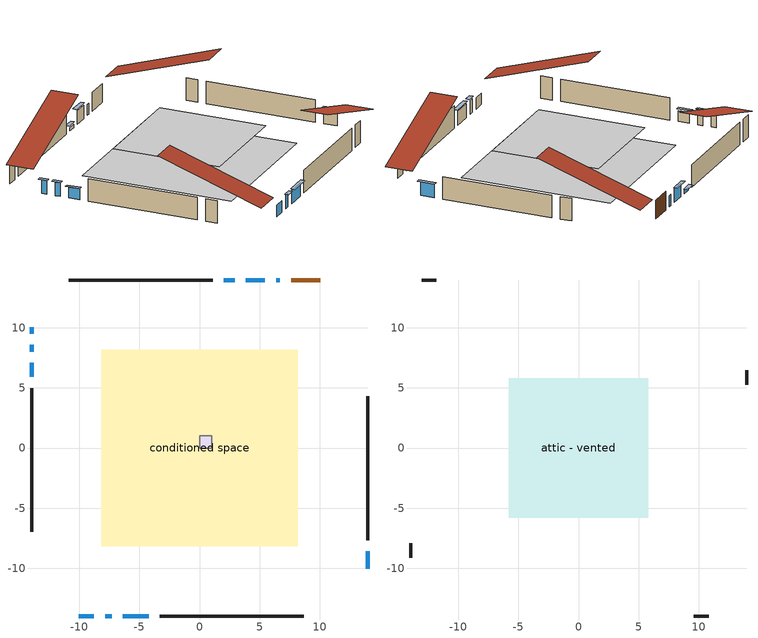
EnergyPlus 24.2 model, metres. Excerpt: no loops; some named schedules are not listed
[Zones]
central ac and furnace airloop ret air zone
 floor adiabatic (AdiabaticConst): 0,0 0,1 1,1 1,0 z0
 wall adiabatic (AdiabaticConst): 0,1 0,0 1,0 1,1 0,1 z0:1
 ceiling adiabatic (AdiabaticConst): 1,0 1,1 0,1 0,0 z1
conditioned space
 floor outside (Floor1 construction): -0.58,-0.58 -0.58,0.58 0.58,0.58 0.58,-0.58 z0.61
 floor adiabatic (AdiabaticFloorConstruction): -8.16,-8.16 -8.16,8.16 8.16,8.16 8.16,-8.16 z0.61
 wall outside (AdiabaticWallConstruction 1): 10.05,13.96 7.61,13.96 z0.61:2.64
 wall outside (AdiabaticWallConstruction): -10.05,-13.96 -8.78,-13.96 / 6.68,13.96 6.36,13.96 z0.61:1.83; -7.85,-13.96 -7.29,-13.96 / -13.96,10.05 -13.96,9.49 / -13.96,8.57 -13.96,8.01 / 13.96,-10.05 13.96,-8.58 / 5.43,13.96 3.86,13.96 / -6.36,-13.96 -4.23,-13.96 z0.61:2.08; -13.96,7.08 -13.96,5.91 z0.61:1.78; 2.93,13.96 2.01,13.96 z0.61:0.97
 wall outside (Wall1 construction): 1.08,13.96 -10.87,13.96 / -3.3,-13.96 8.65,-13.96 / -13.96,4.98 -13.96,-6.98 / 13.96,-7.65 13.96,4.31 z0.61:3.05
 window (WindowConstruction 8): -10.05,-13.96 -8.78,-13.96 z0.61:1.83
 window (WindowConstruction 4): -7.85,-13.96 -7.29,-13.96 z0.61:2.08
 window (WindowConstruction 5): -13.96,10.05 -13.96,9.49 z0.61:2.08
 window (WindowConstruction 6): -13.96,8.56 -13.96,8.01 z0.61:2.08
 window (WindowConstruction 7): -13.96,7.08 -13.96,5.91 z0.61:1.78
 window (WindowConstruction 9): 6.68,13.96 6.36,13.96 z0.61:1.83
 window (WindowConstruction): 13.96,-10.05 13.96,-8.58 z0.61:2.08
 window (WindowConstruction 1): 5.43,13.96 3.86,13.96 z0.61:2.08
 window (WindowConstruction 2): 2.93,13.96 2.01,13.96 z0.61:0.97
 window (WindowConstruction 3): -6.36,-13.96 -4.23,-13.96 z0.61:2.08
 door (Door): 10.05,13.96 7.61,13.96 z0.61:2.64
 ceiling adiabatic (AdiabaticFloorConstruction): 8.16,-8.16 8.16,8.16 -8.16,8.16 -8.16,-8.16 z0.61
attic - vented
 floor to conditioned space (Floor2 construction Reversed): -5.8,-5.8 -5.8,5.8 5.8,5.8 5.8,-5.8 z3.05
 wall outside (Wall2 construction): -11.8,13.96 -13.03,13.96 / 9.58,-13.96 10.81,-13.96 / -13.96,-7.91 -13.96,-9.13 / 13.96,5.24 13.96,6.46 z0.61:3.05
 roof outside (Roof1 construction): 10.98,13.96,3.05 10.98,2.66,6.81 13.96,2.66,6.81 13.96,13.96,3.05; -10.98,-13.96,3.05 -10.98,-2.66,6.81 -13.96,-2.66,6.81 -13.96,-13.96,3.05; -13.96,10.98,3.05 -2.66,10.98,6.81 -2.66,13.96,6.81 -13.96,13.96,3.05; 13.96,-10.98,3.05 2.66,-10.98,6.81 2.66,-13.96,6.81 13.96,-13.96,3.05
shading: -7.09,-13.96 -8.05,-13.96 -8.05,-14.37 -7.09,-14.37 z2.28; -13.96,9.29 -13.96,10.25 -14.37,10.25 -14.37,9.29 z2.28; -13.96,7.81 -13.96,8.77 -14.37,8.77 -14.37,7.81 z2.28; -13.96,5.71 -13.96,7.28 -14.37,7.28 -14.37,5.71 z1.98; 13.96,-8.38 13.96,-10.25 14.37,-10.25 14.37,-8.38 z2.28; 3.66,13.96 5.63,13.96 5.63,14.37 3.66,14.37 z2.28; 1.81,13.96 3.13,13.96 3.13,14.37 1.81,14.37 z1.17; -4.03,-13.96 -6.56,-13.96 -6.56,-14.37 -4.03,-14.37 z2.28
[Building]
Building 1: Terrain=Suburbs
[Site:Location]
Medicine Hat RCS_AB: Latitude {deg}=50.03; Longitude {deg}=-110.72; Time Zone {hr}=-7; Elevation {m}=715; Keep Site Location Information=Yes
[Site:GroundTemperature:Shallow]
0.918575, -1.32151, -1.5009, -0.437868, 3.82962, 8.07723, 11.7597, 14.0924, 14.2906, 12.3933, 8.80476, 4.68745
[Site:WaterMainsTemperature]
Calculation Method=Schedule; Temperature Schedule=mains temperature schedule
[Material] Roughness=Rough; Thermal Absorptance=0.9
Name | Thickness {m} | Conductivity {W/m-K} | Density {kg/m3} | Specific Heat {J/kg-K} | Solar Absorptance | Visible Absorptance
asphalt or fiberglass shingles | 0.00635 | 0.162714 | 1121.4 | 1465.45 | 0.4 | 0.4
ceiling loosefill ins | 0.169333 | 0.0480833 | 16.02 | 1046.75 | 0.7 | 0.7
ceiling stud and cavity | 0.1397 | 0.137024 | 65.682 | 1177.47 | 0.7 | 0.7
door material | 0.04445 | 0.053851 | 512.64 | 1214.23 | 0.7 | 0.7
floor covering | 0.0127 | 0.0433444 | 54.468 | 1339.84 | 0.6 | 0.6
floor rigid ins | 0.103632 | 0.029427 | 32.04 | 1214.23 | 0.7 | 0.7
floor rigid ins 1; wall rigid ins 1 | 0.512978 | 0.029427 | 32.04 | 1214.23 | 0.7 | 0.7
floor stud and cavity | 0.1397 | 0.14062 | 92.3553 | 1139.71 | 0.7 | 0.7
floor stud and cavity 1 | 0.1397 | 1.75129 | 37.0049 | 1207.88 | 0.7 | 0.7
furniture material conditioned space 1 | 0.1524 | 0.115458 | 640.8 | 1214.23 | 0.6 | 0.6
gypsum board | 0.0127 | 0.160291 | 801 | 837.4 | 0.6 | 0.6
osb sheathing 0.5 in. | 0.0127 | 0.115458 | 512.64 | 1214.23 | 0.7 | 0.7
osb sheathing 0.75 in. | 0.01905 | 0.115458 | 512.64 | 1214.23 | 0.7 | 0.7
wall rigid ins | 0.051816 | 0.029427 | 32.04 | 1214.23 | 0.7 | 0.7
wall stud and cavity | 0.1397 | 0.246398 | 139.0536 | 1170.24 | 0.7 | 0.7
wall stud and cavity 1 | 0.0889 | 6.9971 | 50.32683 | 1063.81 | 0.6 | 0.6
wall stud and cavity 2 | 0.0889 | 0.380278 | 52.3479 | 1209.89 | 0.7 | 0.7
wall stud and cavity 3 | 0.0889 | 0.391764 | 83.0341 | 1211.67 | 0.7 | 0.7
wood siding | 0.0254 | 0.102417 | 544.68 | 1172.36 | 0.4 | 0.4
wood siding 1 | 0.00254 | 0.102417 | 544.68 | 1172.36 | 0.4 | 0.4
wood siding 2; wood siding 3 | 0.0254 | 0.102417 | 544.68 | 1172.36 | 0.7 | 0.7
[Material:NoMass]
Adiabatic: Roughness=Rough; Thermal Resistance {m2-K/W}=176.1; Thermal Absorptance=0.9; Solar Absorptance=0.7; Visible Absorptance=0.7
[WindowMaterial:SimpleGlazingSystem]
Name | U-Factor {W/m2-K} | Solar Heat Gain Coefficient
WindowMaterial | 1.70454 | 0.57
WindowMaterial 1 | 2.790737 | 0.63
WindowMaterial 2 | 2.73566 | 0.54
WindowMaterial 3 | 1.77267 | 0.54
WindowMaterial 4 | 2.77314 | 0.52
WindowMaterial 5 | 2.99117 | 0.53
WindowMaterial 6 | 2.97187 | 0.62
WindowMaterial 7 | 2.9395 | 0.6
WindowMaterial 8 | 2.76178 | 0.61
WindowMaterial 9 | 2.74702 | 0.58
[Construction]
AdiabaticConst: Adiabatic
AdiabaticFloorConstruction: floor stud and cavity 1, floor rigid ins 1, osb sheathing 0.75 in., floor covering
AdiabaticWallConstruction: wood siding 2, wall rigid ins 1, wall stud and cavity 2, gypsum board
AdiabaticWallConstruction 1: wood siding 3, wall rigid ins 1, wall stud and cavity 2, gypsum board
Door: door material
Floor1 construction: floor stud and cavity, floor rigid ins, osb sheathing 0.75 in., floor covering
Floor2 construction Reversed: gypsum board, ceiling stud and cavity, ceiling loosefill ins
furniture construction conditioned space 1: furniture material conditioned space 1
PartitionWallConstruction: gypsum board, wall stud and cavity 3, gypsum board
Roof1 construction: asphalt or fiberglass shingles
Wall1 construction: wood siding, wall rigid ins, osb sheathing 0.5 in., wall stud and cavity, gypsum board
Wall2 construction: wood siding 1, wall stud and cavity 1
WindowConstruction: WindowMaterial
WindowConstruction 1: WindowMaterial 1
WindowConstruction 2: WindowMaterial 2
WindowConstruction 3: WindowMaterial 3
WindowConstruction 4: WindowMaterial 4
WindowConstruction 5: WindowMaterial 5
WindowConstruction 6: WindowMaterial 6
WindowConstruction 7: WindowMaterial 7
WindowConstruction 8: WindowMaterial 8
WindowConstruction 9: WindowMaterial 9
[Zone] Multiplier=1
Name | Volume {m3} | Part of Total Floor Area
attic - vented | 82.3215 | Yes
central ac and furnace airloop ret air zone | 1 | No
conditioned space | 735.3 | Yes
[Space]
Name | Zone | Volume {m3} | Space Type
attic - vented 1 | attic - vented | 82.3215
central ac and furnace airloop ret air space | central ac and furnace airloop ret air zone |  | Plenum Space Type
conditioned space 1 | conditioned space | 735.3
[OtherEquipment] Design Level Calculation Method=EquipmentLevel
Name | Fuel Type | Zone or ZoneList or Space or SpaceList | Schedule | Design Level {W} | Fraction Latent | Fraction Radiant | Fraction Lost
central ac and furnace airloop_0 RetCondToDZ; central ac and furnace airloop_0 SupCondToDZ; central ac and furnace airloop_0 SupSensLkToDZ | None | attic - vented 1 | Always On Discrete | 0 | 0 | 0 | 0
central ac and furnace airloop_0 SupLatLkToDZ | None | attic - vented 1 | Always On Discrete | 0 | 1 | 0 | 0
central ac and furnace airloop_0 RetCondToRP; central ac and furnace airloop_0 RetSensLkToRP | None | central ac and furnace airloop ret air space | Always On Discrete | 0 | 0 | 0 | 0
central ac and furnace airloop_0 RetLatLkToRP | None | central ac and furnace airloop ret air space | Always On Discrete | 0 | 1 | 0 | 0
central ac and furnace airloop_0 SupCondToLv; central ac and furnace airloop_0 SupSensLkToCond; mech vent house fan sensible load | None | conditioned space 1 | Always On Discrete | 0 | 0 | 0 | 0
central ac and furnace airloop_0 SupLatLkToCond; mech vent house fan latent load | None | conditioned space 1 | Always On Discrete | 0 | 1 | 0 | 0
clothes dryer 1 | Electricity | conditioned space 1 | clothes dryer schedule | 0 | 0.015 | 0.081 | 0.85
cooking range 1 | Electricity | conditioned space 1 | cooking range schedule | 0 | 0.08 | 0.432 | 0.2
general water use latent | None | conditioned space 1 | general water use schedule | 62.594 | 1 | 0 | 0
general water use sensible | None | conditioned space 1 | general water use schedule | -61.6891 | 0 | 0.6 | 0
water heater energy adjustment1 | NaturalGas | conditioned space 1 | Always On Discrete | 0.01 | 0 | 0 | 1
[ZoneInfiltration:DesignFlowRate] Schedule=Always On Discrete; Design Flow Rate Calculation Method=Flow/Zone; Design Flow Rate {m3/s}=0
Name | Zone or ZoneList or Space or SpaceList
attic_vented 1 duct leakage imbalance infil flow | attic - vented 1
infil flow; natural vent flow; whole house fan flow | conditioned space 1
[ZoneInfiltration:EffectiveLeakageArea]
infil attic - vented 1: Zone or Space=attic - vented 1; Schedule=Always On Discrete; Effective Air Leakage Area {cm2}=5048.25; Stack Coefficient=0.000431512; Wind Coefficient=1.40351e-05
[ZoneMixing] Schedule=Always On Continuous; Design Flow Rate Calculation Method=Flow/Zone; Design Flow Rate {m3/s}=0
Name | Zone or Space | Source Zone or Space
central ac and furnace airloop_0 ZoneMixCondToDZ mix; whole house fan mix | attic - vented | conditioned space
central ac and furnace airloop_0 ZoneMixDZToCond mix | conditioned space | attic - vented
[SpaceList]
Plenum Space Type: central ac and furnace airloop ret air space
[InternalMass] Zone or ZoneList=conditioned space; Space or SpaceList=conditioned space 1
Name | Construction | Surface Area {m2}
furniture mass conditioned space 1 | furniture construction conditioned space 1 | 107.2
partition wall mass | PartitionWallConstruction | 268
[Lights]
interior lighting: Zone or ZoneList or Space or SpaceList=conditioned space 1; Schedule=interior lighting schedule; Design Level Calculation Method=LightingLevel; Lighting Level {W}=343.2; Return Air Fraction=0; Fraction Radiant=0.6; Fraction Visible=0.2; Fraction Replaceable=1
[People]
occupants: Zone or ZoneList or Space or SpaceList=conditioned space 1; Number of People Schedule=occupants schedule; Number of People Calculation Method=People; Number of People=3; Fraction Radiant=0.314171; Sensible Heat Fraction=0.56303; Activity Level Schedule=occupants activity schedule; Carbon Dioxide Generation Rate {m3/s-W}=0; Enable ASHRAE 55 Comfort Warnings=No; Mean Radiant Temperature Calculation Type=EnclosureAveraged
[ElectricEquipment] Zone or ZoneList or Space or SpaceList=conditioned space 1; Design Level Calculation Method=EquipmentLevel
Name | Schedule | Design Level {W} | Fraction Latent | Fraction Radiant | Fraction Lost
clothes dryer | clothes dryer schedule | 140.772 | 0.015 | 0.081 | 0.85
clothes washer | clothes washer schedule | 32.1985 | 0.03 | 0.162 | 0.7
cooking range | cooking range schedule | 215.147 | 0.08 | 0.432 | 0.2
dishwasher | dishwasher schedule | 66.8632 | 0.3 | 0.18 | 0.4
fridge | fridge schedule | 72.9452 | 0 | 0.6 | 0
mech vent house fan | mech vent house fan schedule | 6.33333 | 0 | 0 | 1
mech vent house fan cfis | mech vent house fan cfis schedule | 0 | 0 | 0 | 0
misc plug loads | misc plug loads schedule | 494.7 | 0.045 | 0.513 | 0.1
whole house fan | Always On Discrete | 0 | 0 | 0 | 1
[AvailabilityManager:Scheduled]
central ac and furnace airloop Availability Manager: Schedule=Always On Discrete
[AirLoopHVAC:ReturnPlenum]
Air Loop HVAC Return Plenum 1: Zone=central ac and furnace airloop ret air zone
[Exterior:Lights]
exterior lighting: Schedule=exterior lighting schedule; Design Level {W}=75.6
[EnergyManagementSystem:GlobalVariable]
central_ac_and_furnace_airloop_0_DuctImbalLkExhFanEquivCond
central_ac_and_furnace_airloop_0_DuctImbalLkExhFanEquivDZ
central_ac_and_furnace_airloop_0_DuctImbalLkSupFanEquivCond
central_ac_and_furnace_airloop_0_DuctImbalLkSupFanEquivDZ
central_ac_and_furnace_airloop_0_DZ_T
central_ac_and_furnace_airloop_0_DZ_W
central_ac_and_furnace_airloop_0_RetCondToDZ
central_ac_and_furnace_airloop_0_RetCondToRP
central_ac_and_furnace_airloop_0_RetLatLkToRP
central_ac_and_furnace_airloop_0_RetSensLkToRP
central_ac_and_furnace_airloop_0_SupCondToDZ
central_ac_and_furnace_airloop_0_SupCondToLv
central_ac_and_furnace_airloop_0_SupLatLkToCond
central_ac_and_furnace_airloop_0_SupLatLkToDZ
central_ac_and_furnace_airloop_0_SupSensLkToCond
central_ac_and_furnace_airloop_0_SupSensLkToDZ
central_ac_and_furnace_airloop_0_ZoneMixCondToDZ
central_ac_and_furnace_airloop_0_ZoneMixDZToCond
central_ac_and_furnace_airloop_AH_MFR
central_ac_and_furnace_airloop_AH_Tout
central_ac_and_furnace_airloop_AH_VFR
central_ac_and_furnace_airloop_AH_Wout
central_ac_and_furnace_airloop_Fan_RTF
central_ac_and_furnace_airloop_RA_T
central_ac_and_furnace_airloop_Ra_W
infil_program_Qfan
infil_program_Qinf
natural_vent_program_Qnv
natural_vent_program_Qwhf
[EnergyManagementSystem:Sensor]
Name | Output:Variable or Output:Meter Index Key | Output:Variable or Output:Meter
airflow_gain | infil flow | Infiltration Sensible Heat Gain Energy
airflow_gain_1 | natural vent flow | Infiltration Sensible Heat Gain Energy
airflow_gain_2 | whole house fan flow | Infiltration Sensible Heat Gain Energy
airflow_loss | infil flow | Infiltration Sensible Heat Loss Energy
airflow_loss_1 | natural vent flow | Infiltration Sensible Heat Loss Energy
airflow_loss_2 | whole house fan flow | Infiltration Sensible Heat Loss Energy
central_ac_and_furnace_airloop_0_DZ_T_s | attic - vented | Zone Air Temperature
central_ac_and_furnace_airloop_0_DZ_W_s | attic - vented | Zone Mean Air Humidity Ratio
central_ac_and_furnace_airloop_AH_MFR_s | Node 5 | System Node Mass Flow Rate
central_ac_and_furnace_airloop_AH_Tout_s | Node 5 | System Node Temperature
central_ac_and_furnace_airloop_AH_VFR_s | Node 5 | System Node Current Density Volume Flow Rate
central_ac_and_furnace_airloop_AH_Wout_s | Node 5 | System Node Humidity Ratio
central_ac_and_furnace_airloop_RA_T_s | Node 8 | System Node Temperature
central_ac_and_furnace_airloop_Ra_W_s | Node 8 | System Node Humidity Ratio
clg_load_cond |  | Cooling:EnergyTransfer:Zone:CONDITIONED SPACE
clg_load_duct |  | Cooling:EnergyTransfer:Zone:CENTRAL AC AND FURNACE AIRLOOP RET AIR ZONE
clg_sp_s; clg_sp_s_1 | cooling setpoint | Schedule Value
clothes_dryer_exhaust_0_sch_s | clothes dryer exhaust 0 schedule | Schedule Value
cool_season | cooling season schedule | Schedule Value
ducts_conv | central ac and furnace airloop_0 RetCondToRP | Other Equipment Convective Heating Energy
ducts_conv_1 | central ac and furnace airloop_0 RetLatLkToRP | Other Equipment Convective Heating Energy
ducts_conv_2 | central ac and furnace airloop_0 RetSensLkToRP | Other Equipment Convective Heating Energy
ducts_conv_3 | central ac and furnace airloop_0 SupCondToLv | Other Equipment Convective Heating Energy
ducts_conv_4 | central ac and furnace airloop_0 SupLatLkToCond | Other Equipment Convective Heating Energy
ducts_conv_5 | central ac and furnace airloop_0 SupSensLkToCond | Other Equipment Convective Heating Energy
ducts_rad | central ac and furnace airloop_0 RetCondToRP | Other Equipment Radiant Heating Energy
ducts_rad_1 | central ac and furnace airloop_0 RetLatLkToRP | Other Equipment Radiant Heating Energy
ducts_rad_2 | central ac and furnace airloop_0 RetSensLkToRP | Other Equipment Radiant Heating Energy
ducts_rad_3 | central ac and furnace airloop_0 SupCondToLv | Other Equipment Radiant Heating Energy
ducts_rad_4 | central ac and furnace airloop_0 SupLatLkToCond | Other Equipment Radiant Heating Energy
ducts_rad_5 | central ac and furnace airloop_0 SupSensLkToCond | Other Equipment Radiant Heating Energy
htg_load_cond |  | Heating:EnergyTransfer:Zone:CONDITIONED SPACE
htg_load_duct |  | Heating:EnergyTransfer:Zone:CENTRAL AC AND FURNACE AIRLOOP RET AIR ZONE
htg_sp_s; htg_sp_s_1 | heating setpoint | Schedule Value
ig_ee_conv | clothes dryer | Electric Equipment Convective Heating Energy
ig_ee_conv_2 | cooking range | Electric Equipment Convective Heating Energy
ig_ee_conv_4 | fridge | Electric Equipment Convective Heating Energy
ig_ee_conv_5 | misc plug loads | Electric Equipment Convective Heating Energy
ig_ee_conv_6 | whole house fan | Electric Equipment Convective Heating Energy
ig_ee_rad | clothes dryer | Electric Equipment Radiant Heating Energy
ig_ee_rad_2 | cooking range | Electric Equipment Radiant Heating Energy
ig_ee_rad_4 | fridge | Electric Equipment Radiant Heating Energy
ig_ee_rad_5 | misc plug loads | Electric Equipment Radiant Heating Energy
ig_ee_rad_6 | whole house fan | Electric Equipment Radiant Heating Energy
ig_lgt_conv | interior lighting | Lights Convective Heating Energy
ig_lgt_rad | interior lighting | Lights Radiant Heating Energy
ig_lgt_vis | interior lighting | Lights Visible Radiation Heating Energy
ig_oe_conv | clothes dryer 1 | Other Equipment Convective Heating Energy
ig_oe_conv_1 | cooking range 1 | Other Equipment Convective Heating Energy
ig_oe_conv_2 | general water use latent | Other Equipment Convective Heating Energy
ig_oe_conv_3 | general water use sensible | Other Equipment Convective Heating Energy
ig_oe_conv_4 | water heater energy adjustment1 | Other Equipment Convective Heating Energy
ig_oe_rad | clothes dryer 1 | Other Equipment Radiant Heating Energy
ig_oe_rad_1 | cooking range 1 | Other Equipment Radiant Heating Energy
ig_oe_rad_2 | general water use latent | Other Equipment Radiant Heating Energy
ig_oe_rad_3 | general water use sensible | Other Equipment Radiant Heating Energy
ig_oe_rad_4 | water heater energy adjustment1 | Other Equipment Radiant Heating Energy
ig_ppl_conv | occupants | People Convective Heating Energy
ig_ppl_rad | occupants | People Radiant Heating Energy
im_conv | furniture mass conditioned space 1 | Surface Inside Face Convection Heat Gain Energy
im_conv_1 | partition wall mass | Surface Inside Face Convection Heat Gain Energy
im_ig | furniture mass conditioned space 1 | Surface Inside Face Internal Gains Radiation Heat Gain Energy
im_ig_1 | partition wall mass | Surface Inside Face Internal Gains Radiation Heat Gain Energy
im_lgt | furniture mass conditioned space 1 | Surface Inside Face Lights Radiation Heat Gain Energy
im_lgt_1 | partition wall mass | Surface Inside Face Lights Radiation Heat Gain Energy
im_sol | furniture mass conditioned space 1 | Surface Inside Face Solar Radiation Heat Gain Energy
im_sol_1 | partition wall mass | Surface Inside Face Solar Radiation Heat Gain Energy
im_surf | furniture mass conditioned space 1 | Surface Inside Face Net Surface Thermal Radiation Heat Gain Energy
im_surf_1 | partition wall mass | Surface Inside Face Net Surface Thermal Radiation Heat Gain Energy
mv_conv | mech vent house fan | Electric Equipment Convective Heating Energy
mv_conv_1 | mech vent house fan cfis | Electric Equipment Convective Heating Energy
mv_conv_2 | mech vent house fan latent load | Other Equipment Convective Heating Energy
mv_conv_3 | mech vent house fan sensible load | Other Equipment Convective Heating Energy
mv_rad | mech vent house fan | Electric Equipment Radiant Heating Energy
mv_rad_1 | mech vent house fan cfis | Electric Equipment Radiant Heating Energy
mv_rad_2 | mech vent house fan latent load | Other Equipment Radiant Heating Energy
mv_rad_3 | mech vent house fan sensible load | Other Equipment Radiant Heating Energy
natural_vent_s | natural vent schedule | Schedule Value
out_pb_s |  | Site Outdoor Air Barometric Pressure
out_wt_s |  | Site Outdoor Air Humidity Ratio
site_vw_s |  | Site Wind Speed
ss_back_out | Window1 | Surface Window Shortwave from Zone Back Out Window Heat Transfer Rate
ss_back_out_1 | Window10 | Surface Window Shortwave from Zone Back Out Window Heat Transfer Rate
ss_back_out_2 | Window11 | Surface Window Shortwave from Zone Back Out Window Heat Transfer Rate
ss_back_out_3 | Window12 | Surface Window Shortwave from Zone Back Out Window Heat Transfer Rate
ss_back_out_4 | Window13 | Surface Window Shortwave from Zone Back Out Window Heat Transfer Rate
ss_back_out_5 | Window3 | Surface Window Shortwave from Zone Back Out Window Heat Transfer Rate
ss_back_out_6 | Window4 | Surface Window Shortwave from Zone Back Out Window Heat Transfer Rate
ss_back_out_7 | Window5 | Surface Window Shortwave from Zone Back Out Window Heat Transfer Rate
ss_back_out_8 | Window6 | Surface Window Shortwave from Zone Back Out Window Heat Transfer Rate
ss_back_out_9 | Window7 | Surface Window Shortwave from Zone Back Out Window Heat Transfer Rate
ss_conv | Door1 | Surface Inside Face Convection Heat Gain Energy
ss_conv_1 | Window1 | Surface Inside Face Convection Heat Gain Energy
ss_conv_10 | Window7 | Surface Inside Face Convection Heat Gain Energy
ss_conv_2 | Window10 | Surface Inside Face Convection Heat Gain Energy
ss_conv_3 | Window11 | Surface Inside Face Convection Heat Gain Energy
ss_conv_4 | Window12 | Surface Inside Face Convection Heat Gain Energy
ss_conv_5 | Window13 | Surface Inside Face Convection Heat Gain Energy
ss_conv_6 | Window3 | Surface Inside Face Convection Heat Gain Energy
ss_conv_7 | Window4 | Surface Inside Face Convection Heat Gain Energy
ss_conv_8 | Window5 | Surface Inside Face Convection Heat Gain Energy
ss_conv_9 | Window6 | Surface Inside Face Convection Heat Gain Energy
ss_ig | Door1 | Surface Inside Face Internal Gains Radiation Heat Gain Energy
ss_ig_1 | Window1 | Surface Inside Face Internal Gains Radiation Heat Gain Energy
ss_ig_10 | Window7 | Surface Inside Face Internal Gains Radiation Heat Gain Energy
ss_ig_2 | Window10 | Surface Inside Face Internal Gains Radiation Heat Gain Energy
ss_ig_3 | Window11 | Surface Inside Face Internal Gains Radiation Heat Gain Energy
ss_ig_4 | Window12 | Surface Inside Face Internal Gains Radiation Heat Gain Energy
ss_ig_5 | Window13 | Surface Inside Face Internal Gains Radiation Heat Gain Energy
ss_ig_6 | Window3 | Surface Inside Face Internal Gains Radiation Heat Gain Energy
ss_ig_7 | Window4 | Surface Inside Face Internal Gains Radiation Heat Gain Energy
ss_ig_8 | Window5 | Surface Inside Face Internal Gains Radiation Heat Gain Energy
ss_ig_9 | Window6 | Surface Inside Face Internal Gains Radiation Heat Gain Energy
ss_lgt | Door1 | Surface Inside Face Lights Radiation Heat Gain Energy
ss_sol | Door1 | Surface Inside Face Solar Radiation Heat Gain Energy
ss_surf | Door1 | Surface Inside Face Net Surface Thermal Radiation Heat Gain Energy
ss_surf_1 | Window1 | Surface Inside Face Net Surface Thermal Radiation Heat Gain Energy
ss_surf_10 | Window7 | Surface Inside Face Net Surface Thermal Radiation Heat Gain Energy
ss_surf_2 | Window10 | Surface Inside Face Net Surface Thermal Radiation Heat Gain Energy
ss_surf_3 | Window11 | Surface Inside Face Net Surface Thermal Radiation Heat Gain Energy
ss_surf_4 | Window12 | Surface Inside Face Net Surface Thermal Radiation Heat Gain Energy
ss_surf_5 | Window13 | Surface Inside Face Net Surface Thermal Radiation Heat Gain Energy
ss_surf_6 | Window3 | Surface Inside Face Net Surface Thermal Radiation Heat Gain Energy
ss_surf_7 | Window4 | Surface Inside Face Net Surface Thermal Radiation Heat Gain Energy
ss_surf_8 | Window5 | Surface Inside Face Net Surface Thermal Radiation Heat Gain Energy
ss_surf_9 | Window6 | Surface Inside Face Net Surface Thermal Radiation Heat Gain Energy
ss_trans_in | Window1 | Surface Window Transmitted Solar Radiation Rate
ss_trans_in_1 | Window10 | Surface Window Transmitted Solar Radiation Rate
ss_trans_in_2 | Window11 | Surface Window Transmitted Solar Radiation Rate
ss_trans_in_3 | Window12 | Surface Window Transmitted Solar Radiation Rate
ss_trans_in_4 | Window13 | Surface Window Transmitted Solar Radiation Rate
ss_trans_in_5 | Window3 | Surface Window Transmitted Solar Radiation Rate
ss_trans_in_6 | Window4 | Surface Window Transmitted Solar Radiation Rate
ss_trans_in_7 | Window5 | Surface Window Transmitted Solar Radiation Rate
ss_trans_in_8 | Window6 | Surface Window Transmitted Solar Radiation Rate
ss_trans_in_9 | Window7 | Surface Window Transmitted Solar Radiation Rate
ss_trans_out | Window1 | Surface Inside Face Initial Transmitted Diffuse Transmitted Out Window Solar Radiation Rate
ss_trans_out_1 | Window10 | Surface Inside Face Initial Transmitted Diffuse Transmitted Out Window Solar Radiation Rate
ss_trans_out_2 | Window11 | Surface Inside Face Initial Transmitted Diffuse Transmitted Out Window Solar Radiation Rate
